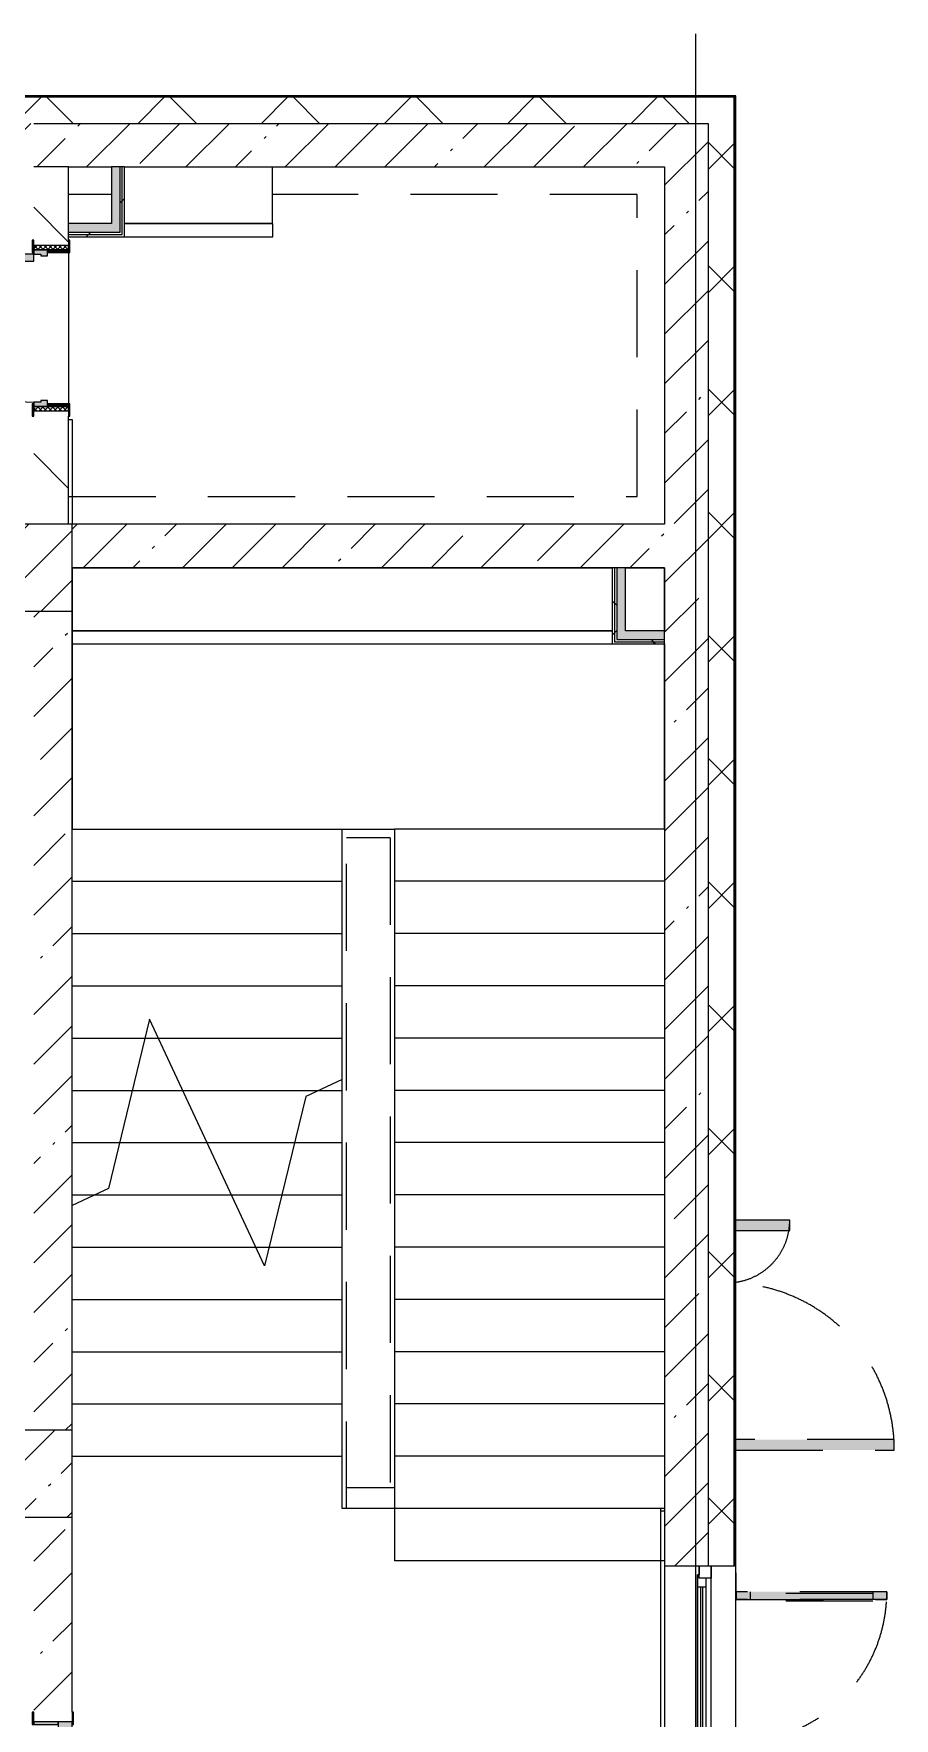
# Model space of a CAD drawing. Header units: millimetres. Extents: x -3456 to 185767, y -8553 to 29000.
# Drawn here: x 179967 to 184905, y 12246 to 21915 of the extents above; entities that cross this region are included whole.
import ezdxf

# ---------------------------------------------------------------- set-up
doc = ezdxf.new("R2010")
doc.units = ezdxf.units.MM
doc.linetypes.add('200_ШТРИХ__ш1_п0_6_', pattern=[800, 500, -300])
for name, color, linetype, lineweight in [('A-DETL-MBND-1', 7, '200_ШТРИХ__ш1_п0_6_', 9), ('A-GLAZ-2', 7, 'Continuous', 5), ('A-WALL', 7, 'Continuous', 9), ('A-WALL-3', 7, 'Continuous', 5), ('I-WALL-3', 7, 'Continuous', 5), ('S-COLS-2', 7, 'Continuous', 5), ('S-STRS-2', 7, 'Continuous', 5), ('S-STRS-MBND-1', 7, 'Continuous', 5), ('Оси', 7, 'Continuous', 9)]:
    doc.layers.add(name, color=color, linetype=linetype, lineweight=lineweight)
for name, color, linetype, lineweight, true_color in [('A-DOOR-3', 7, 'Continuous', 5, 0xaaaaaa), ('A-DOOR-4', 7, 'Continuous', 5, 0xe2e2e2), ('A-DOOR-FRAM-4', 7, 'Continuous', 5, 0xe2e2e2), ('A-DOOR-FRAM-5', 7, 'Continuous', 5, 0xaaaaaa), ('A-FLOR-2', 7, 'Continuous', 5, 0xaaaaaa), ('I-WALL-1', 7, 'Continuous', 5, 0xe7e7e7)]:
    doc.layers.add(name, color=color, linetype=linetype, lineweight=lineweight, true_color=true_color)
pattern_1 = [(45, (58756.86, 0), (-285.1231, 285.1231), []), (45, (59042, 0), (-285.1231, 285.1231), [504.031, -100.806, 16.764, -84.042])]
pattern_2 = [(45, (58756.86, 0), (-353.5534, 353.5534), []), (135, (58756.86, 0), (-353.5534, -353.5534), [])]
pattern_3 = [(45, (58756.86, 0), (-530.33, 530.33), []), (135, (58756.86, 0), (-530.33, -530.33), [])]

# ---------------------------------------------------------------- blocks, each defined once
blk = doc.blocks.new('110_Дверь_СКБ_2Ст - Д-1_л_Лестничная клетка EIS60 2-32142534-2_6_1_птичка')
at = {"layer": 'A-DOOR-4'}
for points in [[(662.5, 110), (662.5, 1010), (612.5, 1010), (612.5, 110)], [(-587.5, 510), (-637.5, 510), (-637.5, 110), (-587.5, 110), (-587.5, 430.5)], [(712.5, 30), (697.5, 30), (697.5, -110), (712.5, -110), (712.5, -33.2)]]:
    blk.add_hatch(color=256, dxfattribs=at).paths.add_polyline_path(points)
h = blk.add_hatch(color=256, dxfattribs=at)
h.paths.add_polyline_path([(712.5, 110), (662.5, 110), (662.5, 60), (652.5, 60), (652.5, 30), (712.5, 30)])
h.paths.add_polyline_path([(-627.5, 30), (-627.5, 60), (-637.5, 60), (-637.5, 110), (-687.5, 110), (-687.5, 30)])
at = {"layer": 'A-DOOR-FRAM-4'}
for points in [[(-672.5, 110), (-672.5, 118), (-742.5, 118), (-742.5, 110)], [(767.5, 110), (767.5, 118), (697.5, 118), (697.5, 110)], [(-672.5, 30), (-687.5, 30), (-687.5, -110), (-672.5, -110), (-672.5, -33.2)], [(-672.5, -110), (-742.5, -110), (-742.5, -118), (-672.5, -118)], [(767.5, -118), (767.5, -110), (697.5, -110), (697.5, -118)]]:
    blk.add_hatch(color=256, dxfattribs=at).paths.add_polyline_path(points)
at = {"layer": 'A-DOOR-3'}
for p, q in [((662.5, 1010), (612.5, 1010)), ((612.5, 1010), (612.5, 110)), ((662.5, 110), (662.5, 1010)), ((-637.5, 510), (-637.5, 110)), ((-587.5, 510), (-637.5, 510)), ((-587.5, 110), (-587.5, 510)), ((-637.5, 110), (-587.5, 110)), ((612.5, 110), (662.5, 110))]:
    blk.add_line(p, q, dxfattribs=at)
for centre, radius, start, end in [((662.5, 110), 900, 90, 180), ((-637.5, 110), 400, 360, 90)]:
    blk.add_arc(centre, radius, start, end, dxfattribs=at)
at = {"layer": 'A-DOOR-FRAM-5'}
for p, q in [((-672.5, 118), (-742.5, 118)), ((-742.5, 118), (-742.5, 110)), ((-742.5, 110), (-672.5, 110)), ((-637.5, 110), (-687.5, 110)), ((-687.5, 110), (-687.5, 30)), ((-672.5, 110), (-672.5, 118)), ((-637.5, 60), (-637.5, 110)), ((662.5, 110), (662.5, 60)), ((712.5, 110), (662.5, 110)), ((767.5, 118), (697.5, 118)), ((697.5, 118), (697.5, 110)), ((697.5, 110), (767.5, 110)), ((712.5, 30), (712.5, 110)), ((767.5, 110), (767.5, 118)), ((-687.5, 30), (-627.5, 30)), ((-672.5, 30), (-687.5, 30)), ((-687.5, 30), (-687.5, -110)), ((-672.5, -110), (-672.5, 30)), ((-627.5, 60), (-637.5, 60)), ((-627.5, 30), (-627.5, 60)), ((662.5, 60), (652.5, 60)), ((652.5, 60), (652.5, 30)), ((652.5, 30), (712.5, 30)), ((712.5, 30), (697.5, 30)), ((697.5, 30), (697.5, -110)), ((712.5, -110), (712.5, 30)), ((-672.5, -110), (-742.5, -110)), ((-742.5, -110), (-742.5, -118)), ((-742.5, -118), (-672.5, -118)), ((-687.5, -110), (-672.5, -110)), ((-672.5, -118), (-672.5, -110)), ((697.5, -110), (712.5, -110)), ((767.5, -110), (697.5, -110)), ((697.5, -110), (697.5, -118)), ((697.5, -118), (767.5, -118)), ((767.5, -118), (767.5, -110))]:
    blk.add_line(p, q, dxfattribs=at)
blk = doc.blocks.new('120_Окно_СКБ_1Ст - 120_Окно_СКБ_1Ст 1200х2500_h_ с форточкой2-24160662-2_6_1_птичка')
at = {"layer": 'A-GLAZ-2'}
for p, q in [((-600, -127), (-600, -57)), ((-600, -57), (-530, -57)), ((600, -57), (-600, -57)), ((-530, -57), (-530, -127)), ((530, -87), (-530, -87)), ((-530, -87), (-530, -127)), ((-480, -137), (-480, -87)), ((480, -137), (480, -87)), ((530, -127), (530, -57)), ((530, -57), (600, -57)), ((530, -127), (530, -87)), ((600, -57), (600, -127)), ((-530, -127), (-600, -127)), ((-600, -127), (-550, -127)), ((-530, -127), (-550, -127)), ((-550, -127), (-550, -137)), ((-550, -137), (550, -137)), ((550, -137), (-550, -137)), ((-480, -107), (480, -107)), ((480, -117), (-480, -117)), ((600, -127), (530, -127)), ((550, -127), (530, -127)), ((550, -127), (600, -127)), ((550, -137), (550, -127))]:
    blk.add_line(p, q, dxfattribs=at)
blk = doc.blocks.new('110_Дверь_СКБ_1Ст_Внутренняя1 - Д-8 950x2100h_охрана-V99-2_6_1_птичка')
at = {"layer": 'A-DOOR-3'}
h = blk.add_hatch(dxfattribs=at)
h.set_pattern_fill('FP_133', color=256, style=0, pattern_type=2)
h.set_pattern_definition([(135, (1826.41, 164.685), (-14.14214, -14.14214), []), (225, (1826.41, 164.685), (14.14214, -14.14214), [])])
h.paths.add_polyline_path([(487.5, 100), (462.5, 100), (462.5, -100), (487.5, -100), (487.5, -36.1)])
at = {"layer": 'A-DOOR-4'}
h = blk.add_hatch(color=256, dxfattribs=at)
h.paths.add_polyline_path([(-437.5, 100), (-437.5, 20), (-402.5, 20), (-402.5, 60), (-412.5, 60), (-414.1, 100)])
h.paths.add_polyline_path([(437.5, 100), (437.5, 60), (427.5, 60), (427.5, 20), (462.5, 20), (462.5, 100)])
at = {"layer": 'A-DOOR-FRAM-4'}
for points in [[(397.5, 950), (397.5, 100), (437.5, 100), (437.5, 950)], [(-492.5, 108), (-492.5, 100), (-422.5, 100), (-422.5, 108)], [(513.4, 108), (447.5, 108), (447.5, 100), (517.5, 100), (517.5, 108)], [(-422.5, 20), (-437.5, 20), (-437.5, -100), (-422.5, -100), (-422.5, -36.1)], [(462.5, 20), (447.5, 20), (447.5, -100), (462.5, -100), (462.5, -36.1)], [(-492.5, -100), (-492.5, -108), (-422.5, -108), (-422.5, -100)], [(447.5, -100), (447.5, -108), (517.5, -108), (517.5, -100)]]:
    blk.add_hatch(color=256, dxfattribs=at).paths.add_polyline_path(points)
at = {"layer": 'A-DOOR-FRAM-5'}
h = blk.add_hatch(dxfattribs=at)
h.set_pattern_fill('FP_134', color=256, style=0, pattern_type=2)
h.set_pattern_definition([(45, (-296.384, 164.685), (-14.1421, 14.1421), []), (135, (-296.384, 164.685), (-14.1421, -14.1421), [])])
h.paths.add_polyline_path([(-437.5, 100), (-462.5, 100), (-462.5, -100), (-437.5, -100), (-437.5, -36.1)])
at = {"layer": 'A-DOOR-3'}
for p, q in [((437.5, 950), (397.5, 950)), ((397.5, 950), (397.5, 100)), ((437.5, 100), (437.5, 950)), ((397.5, 100), (437.5, 100))]:
    blk.add_line(p, q, dxfattribs=at)
blk.add_arc((437.5, 100), 850, 90, 180, dxfattribs=at)
at = {"layer": 'A-DOOR-FRAM-5'}
for p, q in [((-422.5, 108), (-492.5, 108)), ((-492.5, 108), (-492.5, 100)), ((-492.5, 100), (-422.5, 100)), ((-437.5, 100), (-462.5, 100)), ((-462.5, 100), (-462.5, -100)), ((-412.5, 100), (-437.5, 100)), ((-437.5, 100), (-437.5, 20)), ((-437.5, -100), (-437.5, 100)), ((-422.5, 100), (-437.5, 100)), ((-437.5, 100), (-437.5, 99)), ((-437.5, 99), (-422.5, 99)), ((-422.5, 100), (-422.5, 108)), ((-422.5, 99), (-422.5, 100)), ((-412.5, 60), (-412.5, 100)), ((437.5, 100), (437.5, 60)), ((462.5, 100), (437.5, 100)), ((517.5, 108), (447.5, 108)), ((447.5, 108), (447.5, 100)), ((462.5, 100), (447.5, 100)), ((447.5, 100), (447.5, 99)), ((447.5, 100), (517.5, 100)), ((447.5, 99), (462.5, 99)), ((462.5, 20), (462.5, 100)), ((487.5, 100), (462.5, 100)), ((462.5, 100), (462.5, -100)), ((462.5, 99), (462.5, 100)), ((487.5, -100), (487.5, 100)), ((517.5, 100), (517.5, 108)), ((-437.5, 20), (-402.5, 20)), ((-422.5, 20), (-437.5, 20)), ((-437.5, 20), (-437.5, -100)), ((-422.5, -100), (-422.5, 20)), ((-402.5, 60), (-412.5, 60)), ((-402.5, 20), (-402.5, 60)), ((437.5, 60), (427.5, 60)), ((427.5, 60), (427.5, 20)), ((427.5, 20), (462.5, 20)), ((462.5, 20), (447.5, 20)), ((447.5, 20), (447.5, -100)), ((462.5, -100), (462.5, 20)), ((-422.5, -100), (-492.5, -100)), ((-492.5, -100), (-492.5, -108)), ((-492.5, -108), (-422.5, -108)), ((-462.5, -100), (-437.5, -100)), ((-437.5, -100), (-422.5, -100)), ((-422.5, -108), (-422.5, -100)), ((447.5, -100), (462.5, -100)), ((517.5, -100), (447.5, -100)), ((447.5, -100), (447.5, -108)), ((447.5, -108), (517.5, -108)), ((462.5, -100), (487.5, -100)), ((517.5, -108), (517.5, -100))]:
    blk.add_line(p, q, dxfattribs=at)
blk = doc.blocks.new('110_Дверь_СКБ_2Ст_Наружная - ДН-3_1_л__ Двухстворчатая 1200 х2900 из подвала EI30-23667726-2_6_1_птичка')
at = {"layer": 'A-DETL-MBND-1'}
for points in [[(679.5, 989), (619.5, 989), (619.5, 79), (679.5, 79)], [(-580.5, 79), (-580.5, 389), (-640.5, 389), (-640.5, 79)]]:
    blk.add_hatch(color=256, dxfattribs=at).paths.add_polyline_path(points)
for p, q in [((679.5, 989), (619.5, 989)), ((619.5, 989), (619.5, 79)), ((679.5, 79), (679.5, 989)), ((-640.5, 389), (-640.5, 79)), ((-580.5, 389), (-640.5, 389)), ((-580.5, 79), (-580.5, 389))]:
    blk.add_line(p, q, dxfattribs=at)
for centre, radius, start, end in [((679.5, 29), 960, 90, 176.98148), ((-640.5, 29), 360, 8.16602, 90)]:
    blk.add_arc(centre, radius, start, end, dxfattribs=at)
blk = doc.blocks.new('Дверь_Витражная_СКБ_2Ст - ВН-6-31912847-2_6_1_птичка')
at = {"layer": 'A-DETL-MBND-1'}
for points in [[(-643, -370), (-598, -370), (-598, -20), (-643, -20)], [(562, -884), (607, -884), (607, -20), (562, -20)]]:
    blk.add_hatch(color=256, dxfattribs=at).paths.add_polyline_path(points)
for p, q in [((-607, -20), (-715, -20)), ((-715, -20), (-607, -20)), ((-598, -20), (-643, -20)), ((-643, -370), (-643, -20)), ((-598, -20), (-643, -20)), ((-643, -20), (-643, -370)), ((-607, -370), (-607, -20)), ((-598, -370), (-598, -20)), ((-598, -370), (-598, -20)), ((562, -20), (607, -20)), ((562, -884), (562, -20)), ((562, -20), (562, -884)), ((607, -20), (562, -20)), ((607, -884), (607, -20)), ((607, -884), (607, -20)), ((607, -20), (715, -20)), ((607, -20), (715, -20)), ((607, -884), (607, -20)), ((-643, -100), (-598, -100)), ((-633, -290), (-633, -100)), ((-589, -290), (-589, -100)), ((553, -804), (553, -100)), ((607, -100), (562, -100)), ((597, -804), (597, -100)), ((-643, -290), (-598, -290)), ((-643, -370), (-598, -370)), ((-643, -370), (-598, -370)), ((607, -804), (562, -804)), ((607, -884), (562, -884)), ((562, -884), (607, -884))]:
    blk.add_line(p, q, dxfattribs=at)
for centre, radius, start, end in [((-607, -20), 350, 270, 0), ((607, -20), 864, 180, 270)]:
    blk.add_arc(centre, radius, start, end, dxfattribs=at)
blk = doc.blocks.new('BSC_Колонна _Прямоугольная - 500х500-22291386-2_6_1_птичка')
at = {"layer": 'S-COLS-2'}
h = blk.add_hatch(dxfattribs=at)
h.set_pattern_fill('FP_210', color=256, style=0, pattern_type=2)
h.set_pattern_definition([(45, (-121180, -13650), (-285.1231, 285.1231), []), (45, (-120894.88, -13650), (-285.1231, 285.1231), [504.031, -100.806, 16.764, -84.042])])
h.paths.add_polyline_path([(-250, -250), (250, -250), (250, 250), (-250, 250), (-250, -113.9)])
for p, q in [((250, 250), (-250, 250)), ((-250, 250), (-250, -250)), ((250, -250), (250, 250)), ((-250, -250), (250, -250))]:
    blk.add_line(p, q, dxfattribs=at)
blk = doc.blocks.new('BSC_Колонна _Прямоугольная - 500х500-V204-2_6_1_птичка')
at = {"layer": 'S-COLS-2'}
h = blk.add_hatch(dxfattribs=at)
h.set_pattern_fill('FP_219', color=256, style=0, pattern_type=2)
h.set_pattern_definition([(45, (-121180, -18850), (-285.1231, 285.1231), []), (45, (-120894.88, -18850), (-285.1231, 285.1231), [504.031, -100.806, 16.764, -84.042])])
h.paths.add_polyline_path([(-250, -250), (250, -250), (250, 250), (-250, 250), (-250, -107.7)])
for p, q in [((250, 250), (-250, 250)), ((-250, 250), (-250, -250)), ((250, -250), (250, 250)), ((-250, -250), (250, -250))]:
    blk.add_line(p, q, dxfattribs=at)
blk = doc.blocks.new('Зашивка приборов отопления30 - Зашивка приборов отопления-33323465-2_6_1_птичка')
at = {"layer": 'A-WALL-3'}
for p, q in [((121290.8, 18669.6), (124390.8, 18669.6)), ((124390.8, 18669.6), (121290.8, 18669.6)), ((121290.8, 18594.6), (124390.8, 18594.6))]:
    blk.add_line(p, q, dxfattribs=at)
blk = doc.blocks.new('Зашивка приборов отопления44 - Зашивка приборов отопления-33398827-2_6_1_птичка')
at = {"layer": 'A-WALL-3'}
for p, q in [((122140.8, 18669.6), (122140.8, 18994.6)), ((121290.8, 18669.6), (122140.8, 18669.6)), ((122141.3, 18669.6), (121290.8, 18669.6)), ((122141.3, 18594.6), (122141.3, 18669.6)), ((121290.8, 18594.6), (122141.3, 18594.6))]:
    blk.add_line(p, q, dxfattribs=at)

msp = doc.modelspace()

# ---------------------------------------------------------------- hatches: boundary and pattern name
at = {"layer": 'A-WALL-3'}
h = msp.add_hatch(dxfattribs=at)
h.set_pattern_fill('FP_120', color=256, style=0, pattern_type=2)
h.set_pattern_definition(pattern_2)
h.paths.add_polyline_path([(183986.9, 21400), (183986.9, 21550), (178907.1, 21550), (178907.1, 21400), (183836.9, 21400)])
h.paths.add_polyline_path([(174357.3, 21400), (175757.3, 21400), (175757.3, 21550), (174357.3, 21550)])
h.paths.add_polyline_path([(176657.3, 21400), (178007.1, 21400), (178007.1, 21550), (176657.3, 21550)])
h.paths.add_polyline_path([(172057.3, 21400), (172057.3, 21550), (170906.9, 21550), (170906.9, 21400)])
h.paths.add_polyline_path([(164806.9, 21400), (165607.3, 21400), (165607.3, 21550), (164307.1, 21550), (164307.1, 21400)])
h.paths.add_polyline_path([(162007.1, 21400), (162007.1, 21550), (160806.9, 21550), (160806.9, 21400), (161493.5, 21400)])
h.paths.add_polyline_path([(159906.9, 21400), (159906.9, 21550), (155366.9, 21550), (155366.9, 21400), (159638.5, 21400)])
h.paths.add_polyline_path([(166507.3, 21400), (167807.3, 21400), (167807.3, 21550), (166507.3, 21550)])
h.paths.add_polyline_path([(169841.1, 21400), (170006.9, 21400), (170006.9, 21550), (168707.3, 21550), (168707.3, 21400), (169806.9, 21400)])
h.paths.add_polyline_path([(152066.9, 21400), (152066.9, 21550), (151816.9, 21550), (151816.9, 21400)])
h = msp.add_hatch(dxfattribs=at)
h.set_pattern_fill('FP_120', color=256, style=0, pattern_type=2)
h.set_pattern_definition(pattern_2)
h.paths.add_polyline_path([(183836.9, -250), (183986.9, -250), (183986.9, 7700), (183836.9, 7700), (183836.9, -100)])
h.paths.add_polyline_path([(183986.9, 10000), (183986.9, 11920), (183836.9, 11920), (183836.9, 10000)])
h.paths.add_polyline_path([(183986.9, 13120), (183986.9, 21400), (183836.9, 21400), (183836.9, 13120)])
at = {"layer": 'I-WALL-1'}
for points in [[(180462.9, 20775), (180462.9, 21150), (180412.9, 21150), (180412.9, 20775)], [(180412.9, 20775), (180412.9, 20825), (180166.9, 20825), (180166.9, 20775)], [(183361.9, 18487.5), (183361.9, 18850), (183311.9, 18850), (183311.9, 18487.5)], [(183586.9, 18437.5), (183586.9, 18487.5), (183311.9, 18487.5), (183311.9, 18437.5)]]:
    msp.add_hatch(color=256, dxfattribs=at).paths.add_polyline_path(points)
at = {"layer": 'I-WALL-3'}
h = msp.add_hatch(dxfattribs=at)
h.set_pattern_fill('FP_128', color=256, style=0, pattern_type=2)
h.set_pattern_definition(pattern_1)
h.paths.add_polyline_path([(179606.9, 21150), (179966.9, 21150), (179966.9, 21400), (179606.9, 21400), (179606.9, 21315.1)])
h.paths.add_polyline_path([(178007.1, 21150), (178007.1, 21400), (176657.3, 21400), (176657.3, 21150), (177272.4, 21150)])
h.paths.add_polyline_path([(166981.9, 21150), (167807.3, 21150), (167807.3, 21400), (166507.3, 21400), (166507.3, 21150), (166931.9, 21150)])
h.paths.add_polyline_path([(165203.5, 21150), (165607.3, 21150), (165607.3, 21400), (164806.9, 21400), (164806.9, 21150)])
h.paths.add_polyline_path([(175757.3, 21150), (175757.3, 21400), (174857.3, 21400), (174857.3, 21150)])
h.paths.add_polyline_path([(170906.9, 21150), (172057.3, 21150), (172057.3, 21400), (170906.9, 21400)])
h.paths.add_polyline_path([(168707.3, 21150), (169106.9, 21150), (169106.9, 21400), (168707.3, 21400)])
h.paths.add_polyline_path([(170006.9, 21150), (170006.9, 21400), (169806.9, 21400), (169806.9, 21150), (169841.1, 21150)])
h.paths.add_polyline_path([(159881.9, 21150), (159906.9, 21150), (159906.9, 21400), (159556.9, 21400), (159556.9, 21150), (159831.9, 21150)])
h.paths.add_polyline_path([(160806.9, 21150), (162007.1, 21150), (162007.1, 21400), (160806.9, 21400)])
h = msp.add_hatch(dxfattribs=at)
h.set_pattern_fill('FP_128', color=256, style=0, pattern_type=2)
h.set_pattern_definition(pattern_1)
h.paths.add_polyline_path([(183586.9, 21150), (183586.9, 21400), (179966.9, 21400), (179966.9, 21150), (181898.6, 21150)])
h = msp.add_hatch(dxfattribs=at)
h.set_pattern_fill('FP_128', color=256, style=0, pattern_type=2)
h.set_pattern_definition(pattern_1)
h.paths.add_polyline_path([(183753.6, 10600), (183836.9, 10600), (183836.9, 11920), (183586.9, 11920), (183586.9, 10600)])
h.paths.add_polyline_path([(183836.9, 13120), (183836.9, 21400), (183586.9, 21400), (183586.9, 13120), (183753.6, 13120)])
h = msp.add_hatch(dxfattribs=at)
h.set_pattern_fill('FP_131', color=256, style=0, pattern_type=2)
h.set_pattern_definition([(135, (58756.86, 0), (-353.5534, -353.5534), [])])
h.paths.add_polyline_path([(179966.9, 19100), (180166.9, 19100), (180166.9, 19750), (179966.9, 19750), (179966.9, 19320.8)])
h.paths.add_polyline_path([(180166.9, 20700), (180166.9, 21150), (179966.9, 21150), (179966.9, 20700), (180043.6, 20700)])
h = msp.add_hatch(dxfattribs=at)
h.set_pattern_fill('FP_224', color=256, style=0, pattern_type=2)
h.set_pattern_definition(pattern_3)
h.paths.add_polyline_path([(180475.4, 20762.5), (180475.4, 21150), (180462.9, 21150), (180462.9, 20762.5)])
h = msp.add_hatch(dxfattribs=at)
h.set_pattern_fill('FP_224', color=256, style=0, pattern_type=2)
h.set_pattern_definition(pattern_3)
h.paths.add_polyline_path([(180487.9, 20750), (180487.9, 21150), (180475.4, 21150), (180475.4, 20750)])
h = msp.add_hatch(dxfattribs=at)
h.set_pattern_fill('FP_224', color=256, style=0, pattern_type=2)
h.set_pattern_definition(pattern_3)
h.paths.add_polyline_path([(180462.9, 20762.5), (180462.9, 20775), (180166.9, 20775), (180166.9, 20762.5), (180412.9, 20762.5)])
h = msp.add_hatch(dxfattribs=at)
h.set_pattern_fill('FP_224', color=256, style=0, pattern_type=2)
h.set_pattern_definition(pattern_3)
h.paths.add_polyline_path([(180412.9, 20750), (180475.4, 20750), (180475.4, 20762.5), (180166.9, 20762.5), (180166.9, 20750)])
h = msp.add_hatch(dxfattribs=at)
h.set_pattern_fill('FP_128', color=256, style=0, pattern_type=2)
h.set_pattern_definition(pattern_1)
h.paths.add_polyline_path([(183586.9, 18850), (183586.9, 19100), (180186.9, 19100), (180186.9, 18850), (183361.9, 18850)])
h = msp.add_hatch(dxfattribs=at)
h.set_pattern_fill('FP_224', color=256, style=0, pattern_type=2)
h.set_pattern_definition(pattern_3)
h.paths.add_polyline_path([(183299.4, 18425), (183299.4, 18850), (183286.9, 18850), (183286.9, 18425)])
h = msp.add_hatch(dxfattribs=at)
h.set_pattern_fill('FP_224', color=256, style=0, pattern_type=2)
h.set_pattern_definition(pattern_3)
h.paths.add_polyline_path([(183299.4, 18437.5), (183311.9, 18437.5), (183311.9, 18850), (183299.4, 18850), (183299.4, 18487.5)])
h = msp.add_hatch(dxfattribs=at)
h.set_pattern_fill('FP_128', color=256, style=0, pattern_type=2)
h.set_pattern_definition(pattern_1)
h.paths.add_polyline_path([(180043.6, 10600), (180186.9, 10600), (180186.9, 10825), (179966.9, 10825), (179966.9, 10600)])
h.paths.add_polyline_path([(180043.6, 12225), (180186.9, 12225), (180186.9, 13400), (179966.9, 13400), (179966.9, 12225)])
h.paths.add_polyline_path([(179980.1, 13900), (180186.9, 13900), (180186.9, 18600), (179966.9, 18600), (179966.9, 13900)])
h = msp.add_hatch(dxfattribs=at)
h.set_pattern_fill('FP_224', color=256, style=0, pattern_type=2)
h.set_pattern_definition(pattern_3)
h.paths.add_polyline_path([(183586.9, 18412.5), (183586.9, 18425), (183286.9, 18425), (183286.9, 18412.5)])
h = msp.add_hatch(dxfattribs=at)
h.set_pattern_fill('FP_224', color=256, style=0, pattern_type=2)
h.set_pattern_definition(pattern_3)
h.paths.add_polyline_path([(183586.9, 18425), (183586.9, 18437.5), (183299.4, 18437.5), (183299.4, 18425)])
h = msp.add_hatch(dxfattribs=at)
h.set_pattern_fill('FP_132', color=256, style=0, pattern_type=2)
h.set_pattern_definition([(45, (58756.86, 0), (-176.7767, 176.7767), [])])
h.paths.add_polyline_path([(179966.9, 12450), (179966.9, 12530), (179216.9, 12530), (179216.9, 12450)])

# ---------------------------------------------------------------- linework, layer by layer
at = {"layer": 'A-DETL-MBND-1'}
for p, q in [((180412.9, 20992), (180166.9, 20992)), ((183428.9, 20992), (181337.9, 20992)), ((183428.9, 19258), (183428.9, 20992)), ((180166.9, 19258), (183428.9, 19258)), ((181761.9, 13450), (181761.9, 17300)), ((182011.9, 17300), (181761.9, 17300)), ((182011.9, 17300), (182011.9, 13570)), ((181761.9, 13570), (182036.9, 13570))]:
    msp.add_line(p, q, dxfattribs=at)
at = {"layer": 'A-FLOR-2'}
for p, q in [((180166.9, 19700), (180186.9, 19700)), ((180186.9, 19700), (180186.9, 19100)), ((181736.9, 13450), (181736.9, 13750)), ((183565.9, 13450), (181736.9, 13450)), ((183565.9, 10600), (183565.9, 13450)), ((183586.9, 13435), (183565.9, 13435))]:
    msp.add_line(p, q, dxfattribs=at)
at = {"layer": 'A-WALL'}
for p, q in [((183989.9, 21553), (178907.1, 21553)), ((183986.9, 21550), (178907.1, 21550)), ((183986.9, 13120), (183986.9, 21550)), ((183989.9, 13120), (183989.9, 21553)), ((183836.9, 21400), (183836.9, 13120)), ((180166.9, 21150), (179966.9, 21150)), ((180487.9, 21150), (180412.9, 21150)), ((180462.9, 20775), (180462.9, 21150)), ((180475.4, 20762.5), (180475.4, 21150)), ((180166.9, 20775), (180462.9, 20775)), ((180166.9, 20762.5), (180475.4, 20762.5)), ((183361.9, 18850), (183286.9, 18850)), ((183299.4, 18850), (183299.4, 18425)), ((183311.9, 18850), (183311.9, 18437.5)), ((183586.9, 18412.5), (183586.9, 18487.5)), ((183299.4, 18425), (183586.9, 18425)), ((183311.9, 18437.5), (183586.9, 18437.5))]:
    msp.add_line(p, q, dxfattribs=at)
at = {"layer": 'A-WALL-3'}
for p, q in [((183994.9, 21558), (178907.1, 21558)), ((183994.9, -258), (183994.9, 21558)), ((179966.9, 21400), (183836.9, 21400)), ((183836.9, 13120), (183994.9, 13120))]:
    msp.add_line(p, q, dxfattribs=at)
at = {"layer": 'I-WALL-3'}
for p, q in [((180166.9, 21150), (180412.9, 21150)), ((180166.9, 20730), (180166.9, 21150)), ((180412.9, 21150), (180412.9, 20825)), ((180487.9, 21150), (183586.9, 21150)), ((180487.9, 20750), (180487.9, 21150)), ((183586.9, 21150), (183586.9, 19100)), ((180412.9, 20825), (180166.9, 20825)), ((180166.9, 20750), (180487.9, 20750)), ((180166.9, 20660), (180166.9, 19790)), ((180166.9, 19100), (180166.9, 19720)), ((183586.9, 19100), (180186.9, 19100)), ((180186.9, 18850), (183286.9, 18850)), ((183286.9, 18850), (183286.9, 18412.5)), ((183361.9, 18850), (183586.9, 18850)), ((183361.9, 18487.5), (183361.9, 18850)), ((183586.9, 18850), (183586.9, 18487.5)), ((180186.9, 13900), (180186.9, 18600)), ((183586.9, 18487.5), (183361.9, 18487.5)), ((183286.9, 18412.5), (183586.9, 18412.5)), ((183586.9, 18412.5), (183586.9, 10600)), ((180186.9, 12280), (180186.9, 13400)), ((183586.9, 13120), (183836.9, 13120))]:
    msp.add_line(p, q, dxfattribs=at)
at = {"layer": 'S-STRS-2'}
for p, q in [((180186.9, 17350), (181736.9, 17350)), ((180186.9, 17350), (181736.9, 17350)), ((181736.9, 17350), (182036.9, 17350)), ((181736.9, 17050), (181736.9, 17350)), ((183586.9, 17350), (182036.9, 17350)), ((182036.9, 17350), (182036.9, 17050)), ((183586.9, 17350), (182036.9, 17350)), ((180186.9, 17050), (181736.9, 17050)), ((180186.9, 17050), (181736.9, 17050)), ((181736.9, 16750), (181736.9, 17050)), ((182036.9, 17050), (182036.9, 16750)), ((183586.9, 17050), (182036.9, 17050)), ((183586.9, 17050), (182036.9, 17050)), ((180186.9, 16750), (181736.9, 16750)), ((180186.9, 16750), (181736.9, 16750)), ((181736.9, 16450), (181736.9, 16750)), ((182036.9, 16750), (182036.9, 16450)), ((183586.9, 16750), (182036.9, 16750)), ((183586.9, 16750), (182036.9, 16750)), ((180186.9, 16450), (181736.9, 16450)), ((180186.9, 16450), (181736.9, 16450)), ((181736.9, 16150), (181736.9, 16450)), ((182036.9, 16450), (182036.9, 16150)), ((183586.9, 16450), (182036.9, 16450)), ((183586.9, 16450), (182036.9, 16450)), ((180186.9, 16150), (180605.4, 16150)), ((180186.9, 16150), (180605.4, 16150)), ((180605.4, 16150), (180682.1, 16150)), ((180605.4, 16150), (180682.1, 16150)), ((180682.1, 16150), (181736.9, 16150)), ((180682.1, 16150), (181736.9, 16150)), ((181736.9, 15911.4), (181736.9, 16150)), ((182036.9, 16150), (182036.9, 15850)), ((183586.9, 16150), (182036.9, 16150)), ((183586.9, 16150), (182036.9, 16150)), ((181736.9, 15850), (181736.9, 15911.4)), ((180186.9, 15850), (180532.5, 15850)), ((180186.9, 15850), (180532.5, 15850)), ((180532.5, 15850), (180822, 15850)), ((180532.5, 15850), (180822, 15850)), ((180822, 15850), (181605.2, 15850)), ((180822, 15850), (181605.2, 15850)), ((181605.2, 15850), (181736.9, 15850)), ((181605.2, 15850), (181736.9, 15850)), ((181736.9, 15550), (181736.9, 15850)), ((182036.9, 15850), (182036.9, 15550)), ((183586.9, 15850), (182036.9, 15850)), ((183586.9, 15850), (182036.9, 15850)), ((180186.9, 15550), (180459.6, 15550)), ((180186.9, 15550), (180459.6, 15550)), ((180459.6, 15550), (180961.9, 15550)), ((180459.6, 15550), (180961.9, 15550)), ((180961.9, 15550), (181464.1, 15550)), ((180961.9, 15550), (181464.1, 15550)), ((181464.1, 15550), (181736.9, 15550)), ((181464.1, 15550), (181736.9, 15550)), ((181736.9, 15250), (181736.9, 15550)), ((182036.9, 15550), (182036.9, 15250)), ((183586.9, 15550), (182036.9, 15550)), ((183586.9, 15550), (182036.9, 15550)), ((180186.9, 15250), (180318.5, 15250)), ((180186.9, 15250), (180318.5, 15250)), ((180318.5, 15250), (181101.8, 15250)), ((180318.5, 15250), (181101.8, 15250)), ((181101.8, 15250), (181391.2, 15250)), ((181101.8, 15250), (181391.2, 15250)), ((181391.2, 15250), (181736.9, 15250)), ((181391.2, 15250), (181736.9, 15250)), ((181736.9, 14950), (181736.9, 15250)), ((182036.9, 15250), (182036.9, 14950)), ((183586.9, 15250), (182036.9, 15250)), ((183586.9, 15250), (182036.9, 15250)), ((180186.9, 14950), (181241.6, 14950)), ((180186.9, 14950), (181241.6, 14950)), ((181241.6, 14950), (181318.3, 14950)), ((181241.6, 14950), (181318.3, 14950)), ((181318.3, 14950), (181736.9, 14950)), ((181318.3, 14950), (181736.9, 14950)), ((181736.9, 14650), (181736.9, 14950)), ((182036.9, 14950), (182036.9, 14650)), ((183586.9, 14950), (182036.9, 14950)), ((183586.9, 14950), (182036.9, 14950)), ((180186.9, 14650), (181736.9, 14650)), ((180186.9, 14650), (181736.9, 14650)), ((181736.9, 14350), (181736.9, 14650)), ((182036.9, 14650), (182036.9, 14350)), ((183586.9, 14650), (182036.9, 14650)), ((183586.9, 14650), (182036.9, 14650)), ((180186.9, 14350), (181736.9, 14350)), ((180186.9, 14350), (181736.9, 14350)), ((181736.9, 14050), (181736.9, 14350)), ((182036.9, 14350), (182036.9, 14050)), ((183586.9, 14350), (182036.9, 14350)), ((183586.9, 14350), (182036.9, 14350)), ((180186.9, 14050), (181736.9, 14050)), ((180186.9, 14050), (181736.9, 14050)), ((181736.9, 13750), (181736.9, 14050)), ((182036.9, 14050), (182036.9, 13750)), ((183586.9, 14050), (182036.9, 14050)), ((183586.9, 14050), (182036.9, 14050)), ((180186.9, 13750), (181736.9, 13750)), ((180186.9, 13750), (181736.9, 13750)), ((182036.9, 13750), (182036.9, 13450)), ((183586.9, 13750), (182036.9, 13750)), ((183586.9, 13750), (182036.9, 13750)), ((183586.9, 13450), (182036.9, 13450))]:
    msp.add_line(p, q, dxfattribs=at)
at = {"layer": 'S-STRS-MBND-1'}
for p, q in [((180186.9, 18850), (180186.9, 17350)), ((183586.9, 18850), (180186.9, 18850)), ((183586.9, 17350), (183586.9, 18850)), ((180186.9, 17350), (181736.9, 17350)), ((180186.9, 15850), (180186.9, 17350)), ((180186.9, 17350), (181736.9, 17350)), ((181736.9, 17350), (182036.9, 17350)), ((181736.9, 15911.4), (181736.9, 17350)), ((183586.9, 17350), (182036.9, 17350)), ((182036.9, 17350), (182036.9, 13150)), ((183586.9, 17350), (182036.9, 17350)), ((183586.9, 17350), (183586.9, 13150)), ((180186.9, 17050), (181736.9, 17050)), ((180186.9, 17050), (181736.9, 17050)), ((183586.9, 17050), (182036.9, 17050)), ((183586.9, 17050), (182036.9, 17050)), ((180186.9, 16750), (181736.9, 16750)), ((180186.9, 16750), (181736.9, 16750)), ((183586.9, 16750), (182036.9, 16750)), ((183586.9, 16750), (182036.9, 16750)), ((180186.9, 16450), (181736.9, 16450)), ((180186.9, 16450), (181736.9, 16450)), ((183586.9, 16450), (182036.9, 16450)), ((183586.9, 16450), (182036.9, 16450)), ((180631.7, 16258.1), (180395.4, 15285.9)), ((181292, 14841.9), (180631.7, 16258.1)), ((180186.9, 16150), (180605.4, 16150)), ((180186.9, 16150), (180605.4, 16150)), ((180682.1, 16150), (181736.9, 16150)), ((180682.1, 16150), (181736.9, 16150)), ((183586.9, 16150), (182036.9, 16150)), ((183586.9, 16150), (182036.9, 16150)), ((181736.9, 15911.4), (181528.3, 15814.1)), ((180186.9, 15850), (180532.5, 15850)), ((180186.9, 15850), (180532.5, 15850)), ((180822, 15850), (181605.2, 15850)), ((180822, 15850), (181605.2, 15850)), ((181528.3, 15814.1), (181292, 14841.9)), ((183586.9, 15850), (182036.9, 15850)), ((183586.9, 15850), (182036.9, 15850)), ((180186.9, 15550), (180459.6, 15550)), ((180186.9, 15550), (180459.6, 15550)), ((180961.9, 15550), (181464.1, 15550)), ((180961.9, 15550), (181464.1, 15550)), ((183586.9, 15550), (182036.9, 15550)), ((183586.9, 15550), (182036.9, 15550)), ((180395.4, 15285.9), (180186.9, 15188.6)), ((180186.9, 15250), (180318.5, 15250)), ((180186.9, 15250), (180318.5, 15250)), ((181101.8, 15250), (181391.2, 15250)), ((181101.8, 15250), (181391.2, 15250)), ((183586.9, 15250), (182036.9, 15250)), ((183586.9, 15250), (182036.9, 15250)), ((181241.6, 14950), (181318.3, 14950)), ((181241.6, 14950), (181318.3, 14950)), ((183586.9, 14950), (182036.9, 14950)), ((183586.9, 14950), (182036.9, 14950)), ((183586.9, 14650), (182036.9, 14650)), ((183586.9, 14650), (182036.9, 14650)), ((183586.9, 14350), (182036.9, 14350)), ((183586.9, 14350), (182036.9, 14350)), ((183586.9, 14050), (182036.9, 14050)), ((183586.9, 14050), (182036.9, 14050)), ((183586.9, 13750), (182036.9, 13750)), ((183586.9, 13750), (182036.9, 13750)), ((183586.9, 13450), (182036.9, 13450)), ((183586.9, 13450), (182036.9, 13450)), ((183586.9, 13150), (182036.9, 13150))]:
    msp.add_line(p, q, dxfattribs=at)
at = {"layer": 'Оси'}
msp.add_line((183766.9, 10029.8), (183766.9, 21915.1), dxfattribs=at)

# ---------------------------------------------------------------- block references
at = {"layer": 'A-DETL-MBND-1'}
for name, p, rotation in [('110_Дверь_СКБ_2Ст_Наружная - ДН-3_1_л__ Двухстворчатая 1200 х2900 из подвала EI30-23667726-2_6_1_птичка', (183915.9, 14464.5), 269.9999999999999), ('Дверь_Витражная_СКБ_2Ст - ВН-6-31912847-2_6_1_птичка', (183977.9, 12365), 89.99999999999957)]:
    msp.add_blockref(name, p, dxfattribs=dict(at, rotation=rotation))
at = {"layer": 'A-DOOR-3'}
for name, p, rotation in [('110_Дверь_СКБ_1Ст_Внутренняя1 - Д-8 950x2100h_охрана-V99-2_6_1_птичка', (180066.9, 20212.5), 89.99999999999991), ('110_Дверь_СКБ_2Ст - Д-1_л_Лестничная клетка EIS60 2-32142534-2_6_1_птичка', (180076.9, 11537.5), 269.9999999999999)]:
    msp.add_blockref(name, p, dxfattribs=dict(at, rotation=rotation))
at = {"layer": 'A-GLAZ-2', "rotation": 269.9999999999999}
msp.add_blockref('120_Окно_СКБ_1Ст - 120_Окно_СКБ_1Ст 1200х2500_h_ с форточкой2-24160662-2_6_1_птичка', (183911.9, 12520), dxfattribs=at)
at = {"layer": 'A-WALL-3'}
for name, p in [('Зашивка приборов отопления44 - Зашивка приборов отопления-33398827-2_6_1_птичка', (59197, 2155.4)), ('Зашивка приборов отопления30 - Зашивка приборов отопления-33323465-2_6_1_птичка', (58896, -182.1))]:
    msp.add_blockref(name, p, dxfattribs=at)
at = {"layer": 'S-COLS-2'}
for name, p in [('BSC_Колонна _Прямоугольная - 500х500-V204-2_6_1_птичка', (179936.9, 18850)), ('BSC_Колонна _Прямоугольная - 500х500-22291386-2_6_1_птичка', (179936.9, 13650))]:
    msp.add_blockref(name, p, dxfattribs=at)

doc.saveas('drawing.dxf')
